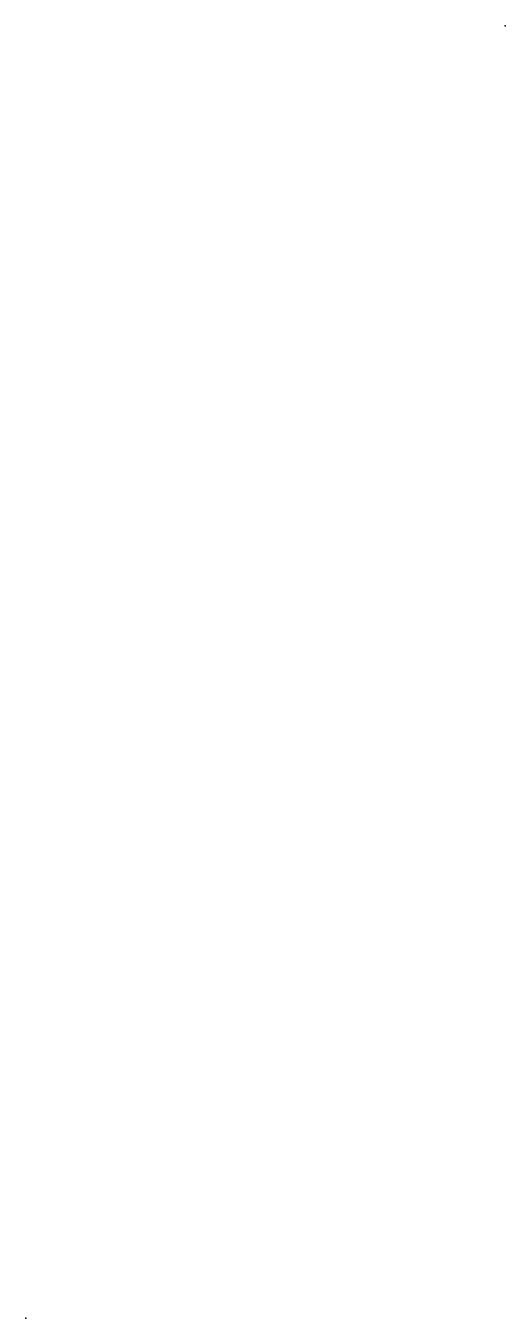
# Model space of a CAD drawing. Header units: metres. Extents: x 0 to 6543216, y 0 to 17654327.
import ezdxf

# ---------------------------------------------------------------- set-up
doc = ezdxf.new("R2010")
doc.units = ezdxf.units.M

msp = doc.modelspace()

# ---------------------------------------------------------------- linework, layer by layer
at = {"layer": 'DH'}
msp.add_line((6543210.01, 17654321.02, 150), (6543210.03, 17654321.04, -50), dxfattribs=at)
at = {"layer": 'JUNK'}
msp.add_point((0, 0), dxfattribs=at)
at = {"layer": 'PIT'}
msp.add_3dface([(6543210.123456, 17654321.987654, 1234.5678), (6543215.5, 17654321.25, 1234.125), (6543215.5, 17654326.75, 1230.0625)], dxfattribs=at)
at = {"layer": 'SURVEY'}
msp.add_point((6543210.005, 17654321.995, -0.004), dxfattribs=at)

doc.saveas('drawing.dxf')
